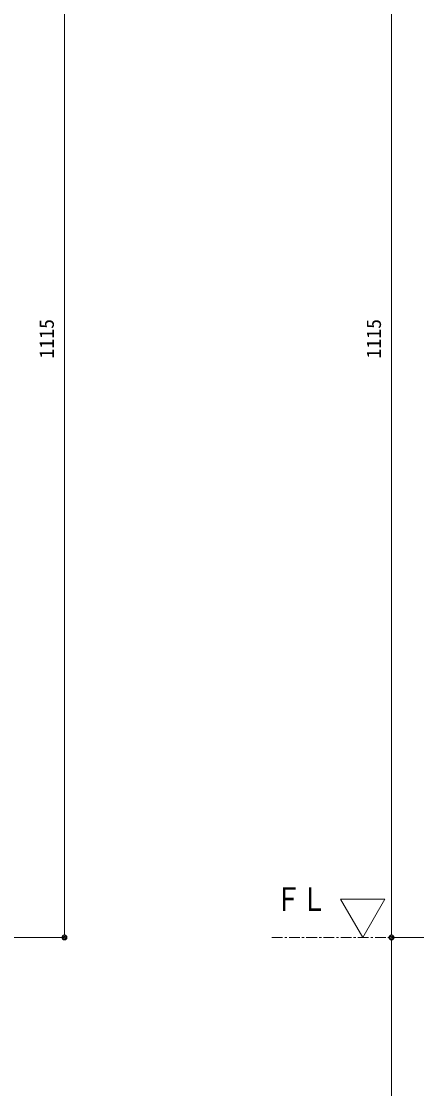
# Model space of a CAD drawing. Units: millimetres, scale not verified. Extents: x -1682 to 1682, y -1188 to 1188.
# Drawn here: x -647 to -279, y -620 to 374 of the extents above; entities that cross this region are included whole.
import ezdxf
from ezdxf.enums import TextEntityAlignment as Align

# ---------------------------------------------------------------- set-up
doc = ezdxf.new("R2010")
doc.units = ezdxf.units.MM
doc.header["$LTSCALE"] = 8
doc.header["$PDMODE"] = 32
doc.header["$PDSIZE"] = 4
doc.linetypes.add('USER1', pattern=[2, 1.25, -0.25, 0.25, -0.25])
for name, color, linetype, lineweight in [('0-0_0', 7, 'Continuous', 18), ('0-1_DEFPOINTS', 7, 'Continuous', 18), ('0-3_MOJI', 7, 'Continuous', 18), ('0-A_1手摺寸法', 7, 'Continuous', 18), ('1-0_KIJUN-A', 2, 'USER1', 18)]:
    doc.layers.add(name, color=color, linetype=linetype, lineweight=lineweight)
doc.styles.add('ＭＳ ゴシック', font='')
doc.styles.get('ＭＳ ゴシック').set_extended_font_data('MS Gothic')

# ---------------------------------------------------------------- blocks, each defined once
blk = doc.blocks.new('_ORIGIN2')
at = {"layer": '0-0_0'}
blk.add_line((-1, 0), (-2, 0), dxfattribs=at)
for radius in [1, 0.5]:
    blk.add_circle((0, 0), radius, dxfattribs=at)
blk = doc.blocks.new('D31')
at = {"layer": '0-1_DEFPOINTS'}
blk.add_point((-514.28, 1130.25), dxfattribs=at)
at = {"layer": '0-A_1手摺寸法'}
for p, q in [((-514.28, 3351.05), (-514.28, 1139.45)), ((81.83, 1130.25), (-514.28, 1130.25))]:
    blk.add_line(p, q, dxfattribs=at)
at = {"layer": '0-A_1手摺寸法', "xscale": 4.6, "yscale": 4.6, "rotation": 270}
blk.add_blockref('_ORIGIN2', (-514.28, 1130.25), dxfattribs=at)
at = {"layer": '0-A_1手摺寸法', "style": 'ＭＳ ゴシック'}
blk.add_text('1115', height=26.98, rotation=90, dxfattribs=at).set_placement((-525.78, 2208.45), align=Align.BOTTOM_LEFT)
blk = doc.blocks.new('D42')
at = {"layer": '0-1_DEFPOINTS'}
for p in [(104.83, 1130.25), (-514.28, 460.25), (214.83, 460.25)]:
    blk.add_point(p, dxfattribs=at)
at = {"layer": '0-A_1手摺寸法'}
for p, q in [((-514.28, 1121.05), (-514.28, 469.45)), ((191.83, 460.25), (-514.28, 460.25))]:
    blk.add_line(p, q, dxfattribs=at)
at = {"layer": '0-A_1手摺寸法', "xscale": 4.6, "yscale": 4.6}
for p, rotation in [((-514.28, 1130.25), 90), ((-514.28, 460.25), 270)]:
    blk.add_blockref('_ORIGIN2', p, dxfattribs=dict(at, rotation=rotation))
at = {"layer": '0-A_1手摺寸法', "style": 'ＭＳ ゴシック'}
blk.add_text('335', height=26.98, rotation=90, dxfattribs=at).set_placement((-525.78, 767.65), align=Align.BOTTOM_LEFT)
blk = doc.blocks.new('D7')
at = {"layer": '0-1_DEFPOINTS'}
blk.add_point((-1122.96, 1130.25), dxfattribs=at)
at = {"layer": '0-A_1手摺寸法'}
for p, q in [((-1122.96, 3351.05), (-1122.96, 1139.45)), ((-1304.23, 1130.25), (-1122.96, 1130.25))]:
    blk.add_line(p, q, dxfattribs=at)
at = {"layer": '0-A_1手摺寸法', "xscale": 4.6, "yscale": 4.6, "rotation": 270}
blk.add_blockref('_ORIGIN2', (-1122.96, 1130.25), dxfattribs=at)
at = {"layer": '0-A_1手摺寸法', "style": 'ＭＳ ゴシック'}
blk.add_text('1115', height=26.98, rotation=90, dxfattribs=at).set_placement((-1134.46, 2208.45), align=Align.BOTTOM_LEFT)

msp = doc.modelspace()

# ---------------------------------------------------------------- linework, layer by layer
at = {"layer": '0-3_MOJI'}
msp.add_lwpolyline([(-329.361, -479.39), (-349.901, -443.813), (-308.821, -443.813)], close=True, dxfattribs=at)
at = {"layer": '1-0_KIJUN-A'}
msp.add_line((380.123, -479.39), (-415.705, -479.39), dxfattribs=at)

# ---------------------------------------------------------------- block references
at = {"layer": '0-A_1手摺寸法', "xscale": 0.5, "yscale": 0.5}
for name in ['D7', 'D31', 'D42']:
    msp.add_blockref(name, (-45.445, -1044.515), dxfattribs=at)

# ---------------------------------------------------------------- texts
at = {"layer": '0-3_MOJI', "style": 'ＭＳ ゴシック', "width": 0.8}
msp.add_text('ＦＬ', height=21.99, dxfattribs=at).set_placement((-410.618, -461.306), align=Align.BOTTOM_LEFT)

doc.saveas('drawing.dxf')
